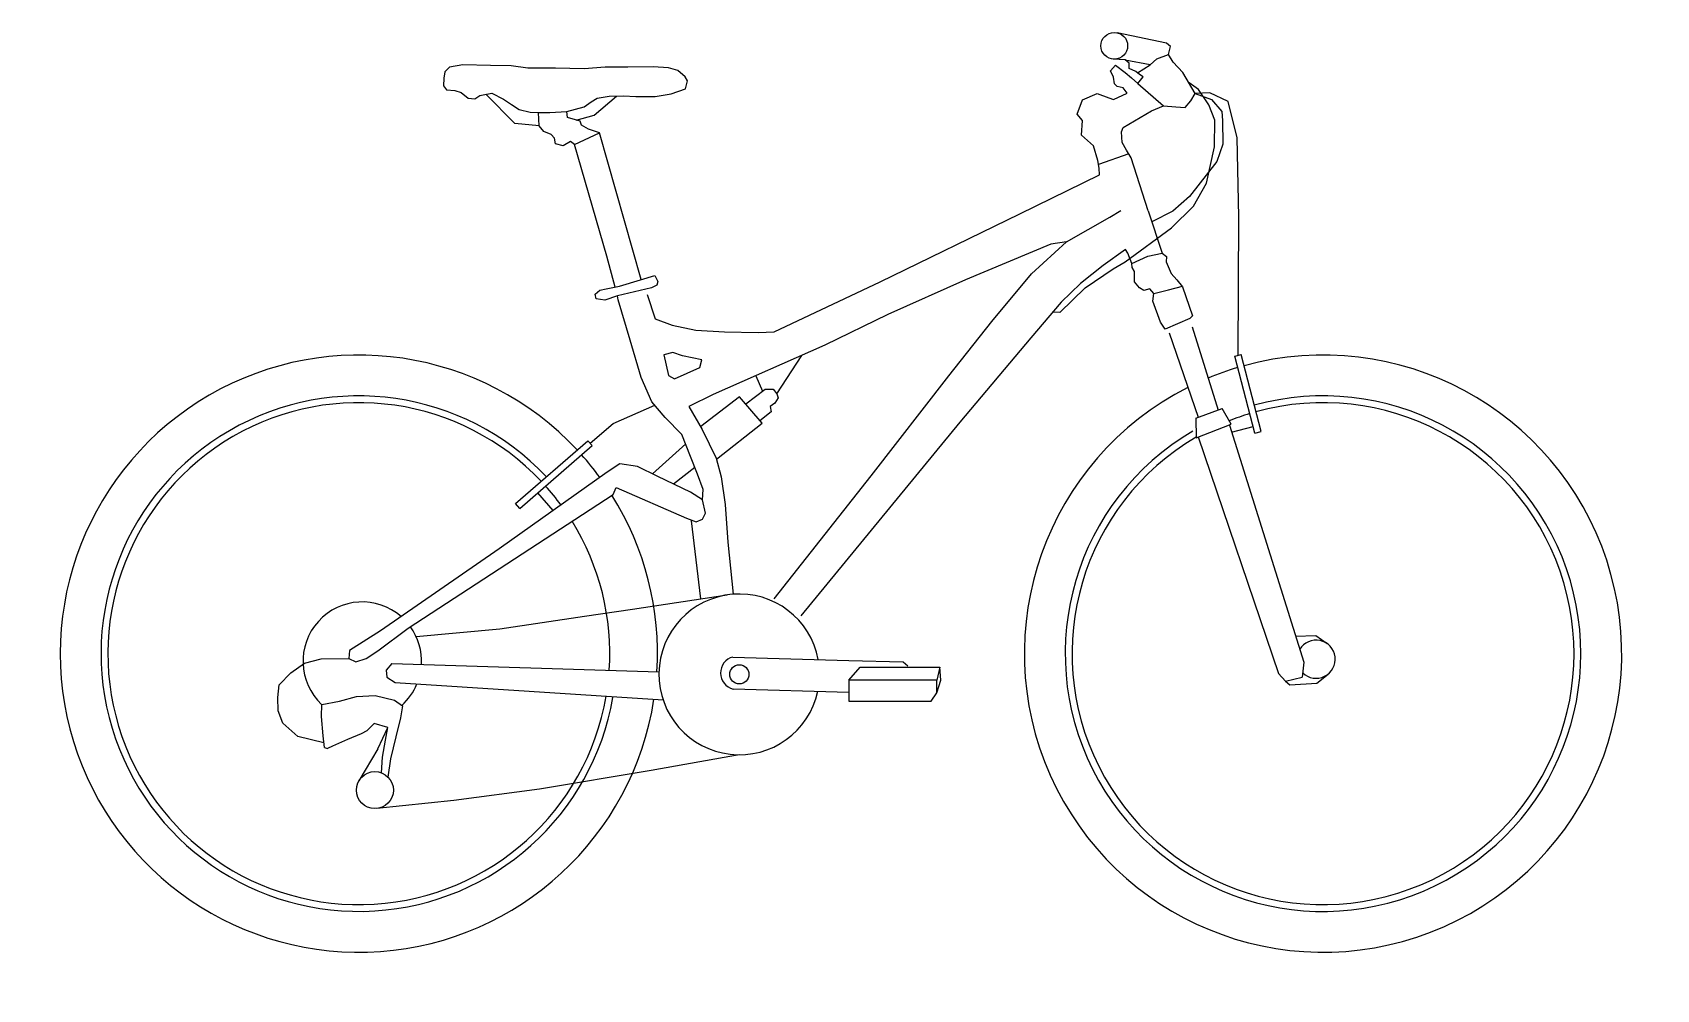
# Model space of a CAD drawing. Header units: metres. Extents: x -27153.23 to -27151.47, y -11780.56 to -11779.52.
import ezdxf

# ---------------------------------------------------------------- set-up
doc = ezdxf.new("R2010")
doc.units = ezdxf.units.M
doc.layers.add('www.archlounge.com Layer 01', color=1, linetype='Continuous')

# ---------------------------------------------------------------- blocks, each defined once
blk = doc.blocks.new('www.archlounge.com_allg.0005.dxf')
at = {"layer": 'www.archlounge.com Layer 01'}
for p, q in [((0.9283, 1.0679), (0.8748, 1.0793)), ((0.9329, 1.0646), (0.9283, 1.0679)), ((0.9305, 1.0557), (0.9329, 1.0646)), ((0.1505, 1.042), (0.1456, 1.0368)), ((0.1651, 1.0445), (0.1505, 1.042)), ((0.1949, 1.0439), (0.1651, 1.0445)), ((0.2173, 1.0433), (0.1949, 1.0439)), ((0.2356, 1.0411), (0.2173, 1.0433)), ((0.2654, 1.0408), (0.2356, 1.0411)), ((0.2965, 1.0402), (0.2654, 1.0408)), ((0.3195, 1.042), (0.2965, 1.0402)), ((0.344, 1.042), (0.3195, 1.042)), ((0.3716, 1.0423), (0.344, 1.042)), ((0.3881, 1.0414), (0.3716, 1.0423)), ((0.3984, 1.0383), (0.3881, 1.0414)), ((0.8677, 1.0381), (0.8732, 1.0441)), ((0.8836, 1.0498), (0.8707, 1.0508)), ((0.8732, 1.0441), (0.8836, 1.0363)), ((0.8836, 1.0498), (0.9107, 1.0448)), ((0.8879, 1.0462), (0.8836, 1.0498)), ((0.8879, 1.0406), (0.8879, 1.0462)), ((0.8951, 1.0373), (0.8879, 1.0406)), ((0.8971, 1.0357), (0.9107, 1.0447)), ((0.9107, 1.0447), (0.9179, 1.051)), ((0.9179, 1.051), (0.9305, 1.0557)), ((0.9305, 1.0557), (0.9305, 1.0557)), ((0.9357, 1.0476), (0.9305, 1.0557)), ((0.9463, 1.0363), (0.9357, 1.0476)), ((0.1443, 1.0299), (0.144, 1.0219)), ((0.1456, 1.0368), (0.1443, 1.0299)), ((0.4061, 1.0315), (0.3984, 1.0383)), ((0.4086, 1.0271), (0.4061, 1.0315)), ((0.4067, 1.0184), (0.4086, 1.0271)), ((0.8708, 1.0313), (0.8677, 1.0381)), ((0.8722, 1.024), (0.8708, 1.0313)), ((0.8748, 1.0209), (0.8722, 1.024)), ((0.8836, 1.0363), (0.8904, 1.0303)), ((0.8904, 1.0303), (0.8975, 1.0243)), ((0.8991, 1.0341), (0.8951, 1.0373)), ((0.8975, 1.0243), (0.9031, 1.0317)), ((0.8975, 1.0243), (0.9252, 1.0001)), ((0.9031, 1.0317), (0.8991, 1.0341)), ((0.9596, 1.0136), (0.9463, 1.0363)), ((0.9632, 1.0176), (0.9529, 1.0249)), ((0.144, 1.0219), (0.1474, 1.0175)), ((0.1474, 1.0175), (0.1564, 1.0166)), ((0.1564, 1.0166), (0.1633, 1.0144)), ((0.1633, 1.0144), (0.1707, 1.0085)), ((0.1707, 1.0085), (0.1782, 1.0076)), ((0.1782, 1.0076), (0.1835, 1.0113)), ((0.1835, 1.0113), (0.1965, 1.0138)), ((0.2216, 0.981), (0.19, 1.0126)), ((0.1965, 1.0138), (0.2092, 1.0073)), ((0.2092, 1.0073), (0.2179, 1.0014)), ((0.2965, 0.9989), (0.3043, 1.0045)), ((0.3043, 1.0045), (0.3108, 1.0085)), ((0.3075, 0.9901), (0.3316, 1.0107)), ((0.3108, 1.0085), (0.3238, 1.0104)), ((0.3238, 1.0104), (0.3393, 1.011)), ((0.3393, 1.011), (0.3527, 1.0101)), ((0.3527, 1.0101), (0.3738, 1.0101)), ((0.3738, 1.0101), (0.3912, 1.0129)), ((0.3912, 1.0129), (0.4067, 1.0184)), ((0.8315, 0.9911), (0.8373, 1.0065)), ((0.8373, 1.0065), (0.8532, 1.0134)), ((0.8532, 1.0134), (0.866, 1.0086)), ((0.866, 1.0086), (0.871, 1.0068)), ((0.871, 1.0068), (0.8858, 1.0139)), ((0.8815, 1.0196), (0.8748, 1.0209)), ((0.8858, 1.0139), (0.8815, 1.0196)), ((0.9487, 0.9982), (0.9548, 1.0055)), ((0.9548, 1.0055), (0.9596, 1.0136)), ((0.9756, 1.0142), (0.9596, 1.0136)), ((0.9596, 1.0136), (0.9772, 1.0069)), ((0.9745, 1.0011), (0.9632, 1.0176)), ((0.9952, 1.0046), (0.9756, 1.0142)), ((0.9772, 1.0069), (0.9885, 0.994)), ((1.0053, 0.9655), (0.9952, 1.0046)), ((0.2179, 1.0014), (0.226, 0.9961)), ((0.226, 0.9961), (0.2381, 0.9933)), ((0.2381, 0.9933), (0.2468, 0.993)), ((0.2468, 0.993), (0.2595, 0.993)), ((0.248, 0.9783), (0.2473, 0.993)), ((0.2595, 0.993), (0.2779, 0.9939)), ((0.2779, 0.9939), (0.2965, 0.9989)), ((0.2785, 0.9874), (0.2779, 0.9939)), ((0.2922, 0.9833), (0.2785, 0.9874)), ((0.2879, 0.9846), (0.3075, 0.9901)), ((0.8373, 0.9842), (0.8315, 0.9911)), ((0.8813, 0.9767), (0.9122, 0.9945)), ((0.9122, 0.9945), (0.9252, 1.0001)), ((0.9252, 1.0001), (0.9385, 0.9989)), ((0.9385, 0.9989), (0.9487, 0.9982)), ((0.9808, 0.9844), (0.9745, 1.0011)), ((0.9885, 0.994), (0.9893, 0.9841)), ((0.248, 0.9783), (0.2216, 0.981)), ((0.253, 0.9721), (0.248, 0.9783)), ((0.2608, 0.9688), (0.253, 0.9721)), ((0.2863, 0.9582), (0.3132, 0.9707)), ((0.2937, 0.9789), (0.2922, 0.9833)), ((0.3012, 0.9746), (0.2937, 0.9789)), ((0.3077, 0.9724), (0.3012, 0.9746)), ((0.3132, 0.9707), (0.3077, 0.9724)), ((0.3586, 0.8116), (0.3132, 0.9707)), ((0.8363, 0.9683), (0.8373, 0.9842)), ((0.8796, 0.972), (0.8813, 0.9767)), ((0.8802, 0.9604), (0.8796, 0.972)), ((0.9805, 0.9557), (0.9808, 0.9844)), ((0.9893, 0.9841), (0.9896, 0.9583)), ((0.2645, 0.9649), (0.2608, 0.9688)), ((0.2656, 0.959), (0.2645, 0.9649)), ((0.274, 0.9565), (0.2656, 0.959)), ((0.2818, 0.9613), (0.274, 0.9565)), ((0.2863, 0.9582), (0.2818, 0.9613)), ((0.3211, 0.8371), (0.2863, 0.9582)), ((0.8491, 0.9565), (0.8363, 0.9683)), ((0.854, 0.9407), (0.8491, 0.9565)), ((0.8851, 0.9519), (0.8802, 0.9604)), ((0.8903, 0.9437), (0.8851, 0.9519)), ((0.972, 0.9161), (0.9805, 0.9557)), ((0.9896, 0.9583), (0.983, 0.9396)), ((1.0069, 0.8795), (1.0053, 0.9655)), ((0.8555, 0.9323), (0.854, 0.9407)), ((0.8877, 0.9478), (0.8548, 0.9365)), ((0.9086, 0.8861), (0.8903, 0.9437)), ((0.983, 0.9396), (0.9535, 0.9018)), ((0.7695, 0.8829), (0.8559, 0.9251)), ((0.8559, 0.9251), (0.8555, 0.9323)), ((0.9535, 0.9018), (0.9354, 0.8856)), ((0.9576, 0.8912), (0.972, 0.9161)), ((0.6177, 0.8089), (0.7695, 0.8829)), ((0.8669, 0.8793), (0.8791, 0.8866)), ((0.9086, 0.8861), (0.9237, 0.8403)), ((0.9354, 0.8856), (0.9125, 0.8742)), ((0.934, 0.8676), (0.9576, 0.8912)), ((0.82, 0.8526), (0.8669, 0.8793)), ((0.8836, 0.8308), (0.934, 0.8676)), ((1.0061, 0.7294), (1.0069, 0.8795)), ((0.8029, 0.8501), (0.7105, 0.8113)), ((0.782, 0.8179), (0.82, 0.8526)), ((0.82, 0.8526), (0.8029, 0.8501)), ((0.3304, 0.8034), (0.3211, 0.8371)), ((0.8839, 0.8441), (0.8596, 0.8267)), ((0.8707, 0.8231), (0.8836, 0.8308)), ((0.8866, 0.8403), (0.8839, 0.8441)), ((0.8907, 0.829), (0.8866, 0.8403)), ((0.8907, 0.829), (0.9083, 0.8368)), ((0.8912, 0.8247), (0.8907, 0.829)), ((0.9083, 0.8368), (0.9237, 0.8403)), ((0.9237, 0.8403), (0.9284, 0.8366)), ((0.9284, 0.8366), (0.9281, 0.8308)), ((0.9281, 0.8308), (0.9335, 0.8181)), ((0.335, 0.8044), (0.3577, 0.8113)), ((0.3577, 0.8113), (0.3734, 0.8158)), ((0.3734, 0.8158), (0.3766, 0.8095)), ((0.7105, 0.8113), (0.626, 0.7738)), ((0.7391, 0.7661), (0.782, 0.8179)), ((0.8596, 0.8267), (0.8353, 0.8073)), ((0.8402, 0.8024), (0.8707, 0.8231)), ((0.8936, 0.8203), (0.8912, 0.8247)), ((0.8939, 0.8092), (0.8936, 0.8203)), ((0.9335, 0.8181), (0.9395, 0.8113)), ((0.9395, 0.8113), (0.9459, 0.8036)), ((0.3086, 0.7956), (0.3135, 0.8001)), ((0.3097, 0.7907), (0.3086, 0.7956)), ((0.3135, 0.8001), (0.3207, 0.8014)), ((0.3327, 0.7937), (0.3191, 0.7893)), ((0.3207, 0.8014), (0.335, 0.8044)), ((0.3698, 0.8026), (0.3327, 0.7937)), ((0.3336, 0.7897), (0.3327, 0.7937)), ((0.3649, 0.7955), (0.3738, 0.769)), ((0.3754, 0.8055), (0.3698, 0.8026)), ((0.3766, 0.8095), (0.3754, 0.8055)), ((0.5027, 0.7547), (0.6177, 0.8089)), ((0.8126, 0.7758), (0.8402, 0.8024)), ((0.8353, 0.8073), (0.8143, 0.7871)), ((0.8991, 0.8024), (0.8939, 0.8092)), ((0.904, 0.7996), (0.8991, 0.8024)), ((0.9104, 0.8015), (0.904, 0.7996)), ((0.9146, 0.7964), (0.9104, 0.8015)), ((0.9136, 0.788), (0.9146, 0.7964)), ((0.9146, 0.7964), (0.9305, 0.8004)), ((0.9305, 0.8004), (0.946, 0.8045)), ((0.9459, 0.8036), (0.9567, 0.7723)), ((0.3191, 0.7893), (0.3097, 0.7907)), ((0.3465, 0.7456), (0.3336, 0.7897)), ((0.8143, 0.7871), (0.7811, 0.7483)), ((0.8126, 0.7758), (0.8049, 0.7761)), ((0.922, 0.7654), (0.9136, 0.788)), ((0.3738, 0.769), (0.3921, 0.7622)), ((0.3921, 0.7622), (0.4177, 0.7568)), ((0.626, 0.7738), (0.5577, 0.7403)), ((0.6922, 0.7071), (0.7391, 0.7661)), ((0.9271, 0.7577), (0.922, 0.7654)), ((0.9537, 0.7693), (0.9271, 0.7577)), ((0.9567, 0.7723), (0.9537, 0.7693)), ((0.9563, 0.7601), (0.9844, 0.6699)), ((0.3584, 0.7052), (0.3465, 0.7456)), ((0.4177, 0.7568), (0.4489, 0.7547)), ((0.5577, 0.7403), (0.4366, 0.6867)), ((0.4489, 0.7547), (0.4853, 0.7542)), ((0.4853, 0.7542), (0.5027, 0.7547)), ((0.7811, 0.7483), (0.7042, 0.6567)), ((0.9313, 0.7537), (0.9627, 0.6622)), ((0.3929, 0.7323), (0.3831, 0.7298)), ((0.3831, 0.7298), (0.3881, 0.7076)), ((0.4035, 0.7286), (0.3929, 0.7323)), ((0.4245, 0.7245), (0.4035, 0.7286)), ((0.4223, 0.7161), (0.4245, 0.7245)), ((0.5058, 0.6875), (0.5327, 0.7292)), ((1.0027, 0.7285), (1.0095, 0.7303)), ((1.0242, 0.6448), (1.0027, 0.7285)), ((1.0311, 0.6466), (1.0095, 0.7303)), ((0.3702, 0.6787), (0.3584, 0.7052)), ((0.3881, 0.7076), (0.3947, 0.7038)), ((0.3947, 0.7038), (0.4223, 0.7161)), ((0.4828, 0.7071), (0.4901, 0.6905)), ((0.6079, 0.5985), (0.6922, 0.7071)), ((0.4719, 0.6766), (0.493, 0.6927)), ((0.493, 0.6927), (0.5019, 0.6925)), ((0.5019, 0.6925), (0.5058, 0.6875)), ((0.5058, 0.6875), (0.5073, 0.6832)), ((0.3283, 0.6554), (0.3732, 0.6752)), ((0.3846, 0.662), (0.3702, 0.6787)), ((0.4366, 0.6867), (0.4103, 0.6737)), ((0.4103, 0.6737), (0.4248, 0.649)), ((0.4653, 0.6843), (0.4231, 0.652)), ((0.4897, 0.6556), (0.4653, 0.6843)), ((0.5035, 0.6774), (0.4986, 0.6739)), ((0.4986, 0.6739), (0.4994, 0.6679)), ((0.5073, 0.6832), (0.5035, 0.6774)), ((0.9602, 0.6613), (0.9888, 0.6715)), ((0.9987, 0.6545), (0.9888, 0.6715)), ((0.303, 0.634), (0.3283, 0.6554)), ((0.4028, 0.6435), (0.3846, 0.662)), ((0.4402, 0.6166), (0.4897, 0.6556)), ((0.4994, 0.6679), (0.4874, 0.6584)), ((0.7042, 0.6567), (0.5319, 0.4465)), ((0.9602, 0.6613), (0.9608, 0.6399)), ((0.9608, 0.6399), (0.9987, 0.6545)), ((0.9967, 0.6537), (1.0775, 0.3964)), ((0.999, 0.6461), (1.0224, 0.6521)), ((0.2221, 0.5685), (0.3007, 0.6366)), ((0.3007, 0.6366), (0.3053, 0.6313)), ((0.4122, 0.6197), (0.4028, 0.6435)), ((0.4248, 0.649), (0.4398, 0.6179)), ((0.963, 0.6407), (1.0499, 0.3842)), ((1.0242, 0.6448), (1.0311, 0.6466)), ((0.2267, 0.5631), (0.3053, 0.6313)), ((0.3709, 0.6007), (0.4068, 0.6332)), ((0.4198, 0.6002), (0.4122, 0.6197)), ((0.4398, 0.6179), (0.4454, 0.5973)), ((0.3215, 0.6025), (0.2045, 0.5195)), ((0.3355, 0.6116), (0.3215, 0.6025)), ((0.3546, 0.6088), (0.3355, 0.6116)), ((0.3766, 0.5978), (0.3546, 0.6088)), ((0.3935, 0.5897), (0.4168, 0.6079)), ((0.4256, 0.5839), (0.4198, 0.6002)), ((0.3282, 0.5784), (0.3315, 0.586)), ((0.3315, 0.586), (0.4076, 0.5527)), ((0.4119, 0.5809), (0.3766, 0.5978)), ((0.425, 0.5724), (0.4256, 0.5839)), ((0.4454, 0.5973), (0.4498, 0.5673)), ((0.5028, 0.4651), (0.6079, 0.5985)), ((0.1058, 0.4331), (0.3282, 0.5784)), ((0.2267, 0.5631), (0.2221, 0.5685)), ((0.263, 0.561), (0.2464, 0.5802)), ((0.425, 0.5724), (0.4119, 0.5809)), ((0.4283, 0.5579), (0.425, 0.5724)), ((0.4498, 0.5673), (0.4526, 0.5265)), ((0.4076, 0.5527), (0.4182, 0.5486)), ((0.4234, 0.4651), (0.4131, 0.5499)), ((0.4182, 0.5486), (0.425, 0.5517)), ((0.425, 0.5517), (0.4283, 0.5579)), ((0.2045, 0.5195), (0.0758, 0.4302)), ((0.4526, 0.5265), (0.4583, 0.4701)), ((0.349, 0.4538), (0.4519, 0.4694)), ((0.205, 0.4324), (0.2969, 0.4461)), ((0.2969, 0.4461), (0.349, 0.4538)), ((0.0758, 0.4302), (0.042, 0.4091)), ((0.0729, 0.4086), (0.1058, 0.4331)), ((0.1143, 0.4242), (0.205, 0.4324)), ((1.0686, 0.4245), (1.0905, 0.4252)), ((1.0905, 0.4252), (1.1028, 0.4166)), ((0.042, 0.4091), (0.0415, 0.4003)), ((0.0601, 0.4003), (0.0729, 0.4086)), ((-0.0217, 0.3849), (-0.0068, 0.3952)), ((-0.0068, 0.3952), (0.0112, 0.3998)), ((0.0112, 0.3998), (0.0415, 0.4004)), ((0.0415, 0.4003), (0.0488, 0.3968)), ((0.0488, 0.3968), (0.0601, 0.4003)), ((0.0881, 0.3948), (0.082, 0.3878)), ((0.082, 0.3878), (0.0824, 0.3802)), ((0.0881, 0.3948), (0.3778, 0.3858)), ((0.458, 0.4019), (0.5837, 0.3981)), ((0.5837, 0.3981), (0.6428, 0.3968)), ((0.5838, 0.3767), (0.596, 0.391)), ((0.596, 0.391), (0.6827, 0.391)), ((0.6428, 0.3968), (0.6477, 0.3925)), ((0.6827, 0.391), (0.6794, 0.3767)), ((0.6835, 0.377), (0.6827, 0.391)), ((1.0775, 0.3964), (1.0758, 0.3801)), ((-0.0358, 0.3581), (-0.0343, 0.3719)), ((-0.0343, 0.3719), (-0.0217, 0.3849)), ((0.0824, 0.3802), (0.0915, 0.3742)), ((0.0915, 0.3742), (0.3823, 0.3554)), ((0.6794, 0.3767), (0.5838, 0.3767)), ((0.5838, 0.3767), (0.5838, 0.354)), ((0.6794, 0.363), (0.6835, 0.377)), ((0.6794, 0.363), (0.6794, 0.3767)), ((1.0499, 0.3842), (1.0577, 0.3756)), ((1.0577, 0.3756), (1.0758, 0.3801)), ((1.0577, 0.3756), (1.0623, 0.3718)), ((1.0623, 0.3718), (1.0914, 0.3735)), ((1.0914, 0.3735), (1.1039, 0.3835)), ((-0.0355, 0.3436), (-0.0358, 0.3581)), ((0.0119, 0.3505), (0.0314, 0.3541)), ((0.0314, 0.3541), (0.0497, 0.3592)), ((0.0497, 0.3592), (0.07, 0.3602)), ((0.07, 0.3602), (0.0909, 0.3551)), ((0.0909, 0.3551), (0.0996, 0.349)), ((0.4583, 0.3673), (0.5838, 0.3638)), ((0.5838, 0.354), (0.6731, 0.354)), ((0.6731, 0.354), (0.6794, 0.363)), ((-0.0301, 0.3302), (-0.0355, 0.3436)), ((0.0116, 0.3374), (0.0119, 0.3505)), ((0.0136, 0.3165), (0.0116, 0.3374)), ((0.0975, 0.3358), (0.0924, 0.3154)), ((0.0996, 0.349), (0.0975, 0.3358)), ((-0.0141, 0.3157), (-0.0301, 0.3302)), ((0.0548, 0.3185), (0.04, 0.3124)), ((0.0609, 0.322), (0.0548, 0.3185)), ((0.069, 0.3297), (0.0609, 0.322)), ((0.0838, 0.3256), (0.069, 0.3297)), ((0.0727, 0.3024), (0.0838, 0.3256)), ((0.0812, 0.3117), (0.0838, 0.3256)), ((0.0143, 0.3089), (-0.0141, 0.3157)), ((0.0148, 0.3039), (0.0136, 0.3165)), ((0.0148, 0.3039), (0.0182, 0.3028)), ((0.0238, 0.3053), (0.0182, 0.3028)), ((0.04, 0.3124), (0.0238, 0.3053)), ((0.0727, 0.3024), (0.0523, 0.2676)), ((0.078, 0.2932), (0.0812, 0.3117)), ((0.0924, 0.3154), (0.0864, 0.2913)), ((0.0768, 0.2762), (0.078, 0.2932)), ((0.0864, 0.2913), (0.0838, 0.2716)), ((0.465, 0.2959), (0.3693, 0.2787)), ((0.3693, 0.2787), (0.2483, 0.2586)), ((0.2483, 0.2586), (0.1552, 0.2464)), ((0.1552, 0.2464), (0.0717, 0.2375))]:
    blk.add_line(p, q, dxfattribs=at)
for centre, radius in [((0.8718, 1.0652), 0.0145), ((0.465, 0.3831), 0.0104), ((0.0696, 0.2575), 0.0201)]:
    blk.add_circle(centre, radius, dxfattribs=at)
for centre, radius, start, end in [((0.0522, 0.4056), 0.324, 43.009, 351.2022), ((1.0983, 0.4056), 0.324, 116.9174, 105.3279), ((1.0983, 0.4056), 0.324, 106.5773, 112.6457), ((0.0522, 0.4056), 0.2797, 43.4022, 350.2293), ((0.0522, 0.4056), 0.2723, 43.4022, 350.2293), ((1.0983, 0.4056), 0.2797, 120.3402, 105.4984), ((1.0983, 0.4056), 0.2723, 120.3402, 105.4984), ((1.0983, 0.4056), 0.2723, 106.9855, 111.9457), ((0.0522, 0.4056), 0.324, 36.2003, 41.7596), ((0.0522, 0.4056), 0.2723, 36.3583, 41.9152), ((0.0522, 0.4056), 0.324, 356.5142, 32.0469), ((0.0522, 0.4056), 0.2723, 356.1884, 31.8362), ((0.0559, 0.3974), 0.0643, 48.8271, 226.7704), ((0.465, 0.3831), 0.0872, 10.5668, 347.822), ((0.0559, 0.3974), 0.0643, 356.8225, 35.5435), ((1.0908, 0.3996), 0.0207, 225.4997, 148.9036), ((0.4625, 0.3846), 0.0179, 104.7569, 256.1574), ((0.0559, 0.3974), 0.0643, 311.8541, 337.3845)]:
    blk.add_arc(centre, radius, start, end, dxfattribs=at)

msp = doc.modelspace()

# ---------------------------------------------------------------- block references
at = {"layer": 'www.archlounge.com Layer 01'}
msp.add_blockref('www.archlounge.com_allg.0005.dxf', (-27152.9314, -11780.6002), dxfattribs=at)

doc.saveas('drawing.dxf')
